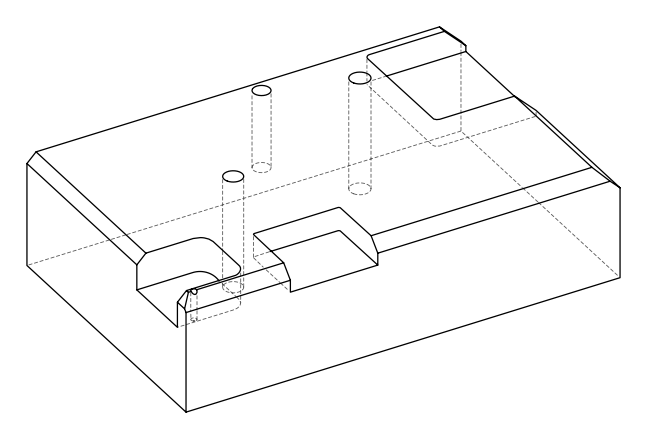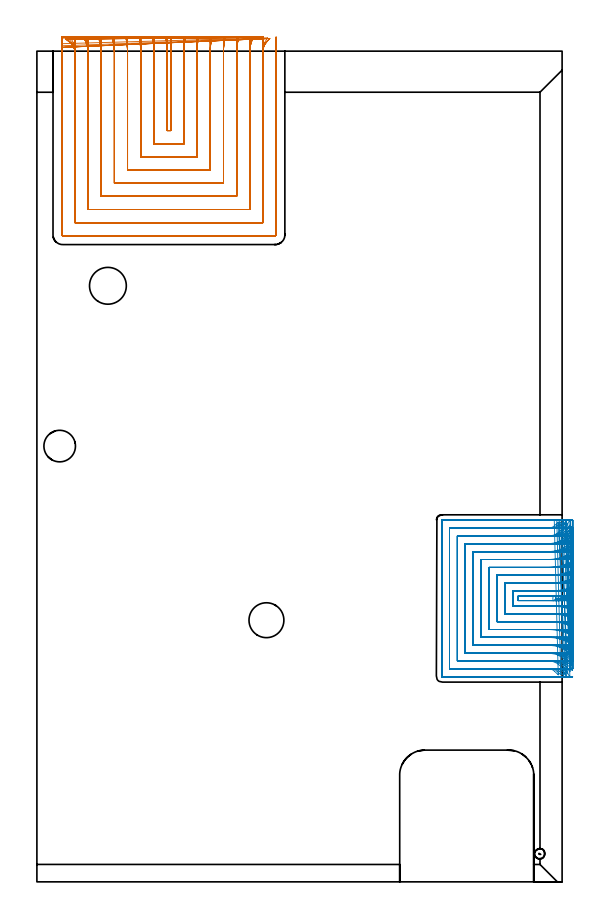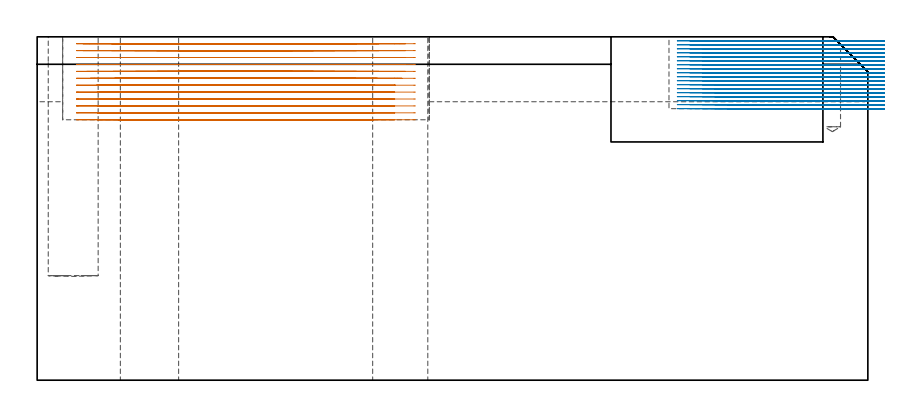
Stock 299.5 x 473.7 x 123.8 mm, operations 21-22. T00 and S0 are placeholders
(PLAN: 22 operations, 14 tool changes, 213.5 min)
(1 INDEXABLE_INSERT_DRILL_BLIND_HOLE_FROM_SOLID | STEP1POCKET | NXT0302_007 | 0.36 min | 21885 mm3)
(2 SPOT_DRILL | STEP1HOLE | NXT0321_9005460120000 | 0.05 min | 181 mm3)
(3 SPOT_DRILL_1 | STEP1HOLE_1 | NXT0321_9005460120000 | 0.05 min | 182 mm3)
(4 SPOT_DRILL_2 | STEP1POCKET_1 | NXT0321_9005460120000 | 0.03 min | 1 mm3)
(5 DRILL_BLIND_HOLE_INTO_CENTER | STEP1HOLE | NXT0301_023 | 0.04 min | 99 mm3)
(6 GUN_DRILL_THROUGH_HOLE | STEP1HOLE | UGT0307_001 | 0.55 min | 2261 mm3)
(7 SPADE_DRILL_TO_ENLARGE_THROUGH_HOLE | STEP1HOLE | UGT0306_003 | 0.52 min | 12588 mm3)
(8 DRILL_TO_ENLARGE_THROUGH_HOLE | STEP1HOLE | UGT0301_265 | 0.53 min | 23302 mm3)
(9 DRILL_BLIND_HOLE_INTO_CENTER_1 | STEP1HOLE_1 | NXT0301_023 | 0.04 min | 99 mm3)
(10 GUN_DRILL_THROUGH_HOLE_1 | STEP1HOLE_1 | UGT0307_001 | 0.56 min | 2240 mm3)
(11 SPADE_DRILL_TO_ENLARGE_THROUGH_HOLE_1 | STEP1HOLE_1 | UGT0306_003 | 0.52 min | 12613 mm3)
(12 DRILL_TO_ENLARGE_THROUGH_HOLE_1 | STEP1HOLE_1 | UGT0301_051 | 0.54 min | 27678 mm3)
(13 DRILL_BLIND_HOLE_INTO_CENTER_2 | STEP1POCKET_1 | UGT0301_182 | 0.15 min | 889 mm3)
(14 AREA_MILL | FG_CHAMFER_SURFACE | UGT0205_001 | 0.97 min | 4757 mm3)
(15 AREA_MILL_1 | FG_CHAMFER_SURFACE_1 | UGT0205_001 | 6.83 min | 10426 mm3)
(16 AREA_MILL_2 | FG_CHAMFER_SURFACE_2 | UGT0205_001 | 4.6 min | 9565 mm3)
(17 AREA_MILL_3 | FG_CHAMFER_SURFACE_3 | UGT0205_001 | 11.4 min | 45514 mm3)
(18 AREA_MILL_4 | FG_CHAMFER_SURFACE_4 | UGT0205_001 | 10.13 min | 20003 mm3)
(19 AREA_MILL_5 | FG_CHAMFER_SURFACE_5 | UGT0205_001 | 0.49 min | 630 mm3)
(20 MILL_SLOT | SLOT_PARTIAL_RECTANGULAR | UGT0201_094 | Follow Part, ap 5, ae 75% | 9.19 min | 213599 mm3)
(21 MILL_SLOT_1 | SLOT_PARTIAL_RECTANGULAR_1 | NXT0201_013 | Follow Part, ap 2.5, ae 75% | 73.67 min | 431126 mm3)
(22 MILL_SLOT_2 | SLOT_PARTIAL_RECTANGULAR_2 | NXT0201_008 | Follow Part, ap 1.5, ae 75% | 92.26 min | 175958 mm3)
(TOOL NXT0302_007 | Index. Insert Drill 18mm [880-D1800L25-05] | D18 PA176 FL90 Z2)
(TOOL NXT0321_9005460120000 | NC Spot Drill, 142deg, 12mm, Carbide, Uncoated | D12 PA142 FL30 Z2)
(TOOL NXT0301_023 | Carbide Drill 5.2mm [860.1-0520-016A1-MM 2214] | D5.2 PA140 FL28 Z2)
(TOOL UGT0307_001 | Gun Drill 5 mm | D5 PA130 FL24 Z1)
(TOOL UGT0306_003 | Spade Drill 12.5mm | D12.5 PA132 FL10 Z2)
(TOOL UGT0301_265 | Twist Drill 19.9 mm | D19.9 PA118 FL140 Z2)
(TOOL UGT0301_051 | Twist Drill 21 mm | D21 PA118 FL145 Z2)
(TOOL UGT0301_182 | Twist Drill 5.9 mm | D5.9 PA118 FL55 Z2)
(TOOL UGT0205_001 | Chamfer Mill 20 x 3 x 45 deg. | D20 FL50 Z2)
(TOOL UGT0201_094 | End mill 20 mm | D20 FL38 Z4)
(TOOL NXT0201_013 | ENDMILL 10mm | D10 FL30 Z4)
(TOOL NXT0201_008 | ENDMILL 6mm [2P460-0600-NA 1630] | D6 FL26 Z6)
(OP 21 MILL_SLOT_1)
G17 G21 G94 G90
T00 M6
G54
G17 G0 G90 X73.618 Y481.686 S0 M3
G43 Z133.803 H0
Z121.311
G94 G1 X73.912 Y478.7 F250.
G2 X74.2 Y472.826 R60. F500.
G1 Y428.4
X76.4
Y473.726
G2 X76.606 Y478.7 R60.
G1 X76.855 Y481.69 F250.
X66.035 Y481.681
X66.37 Y478.7
G2 X66.7 Y472.826 R52.5 F500.
G1 Y420.9
X83.9
Y473.726
G2 X84.136 Y478.7 R52.5
G1 X84.42 Y481.686 F250.
X58.423 Y481.674
X58.815 Y478.7
G2 X59.2 Y472.826 R45. F500.
G1 Y413.4
X91.4
Y473.726
G2 X91.676 Y478.7 R45.
G1 X92.007 Y481.682 F250.
X50.767 Y481.663
X51.237 Y478.7
G2 X51.7 Y472.826 R37.5 F500.
G1 Y405.9
X98.9
Y473.726
G2 X99.231 Y478.7 R37.5
G1 X99.629 Y481.673 F250.
X43.032 Y481.642
X43.619 Y478.7
G2 X44.2 Y472.826 R30. F500.
G1 Y398.4
X106.4
Y473.726
G2 X106.815 Y478.7 R30.
G1 X107.313 Y481.658 F250.
X35.137 Y481.596
X35.92 Y478.7
G2 X36.7 Y472.826 R22.5 F500.
G1 Y390.9
X113.9
Y473.726
G2 X114.457 Y478.7 R22.5
G1 X115.12 Y481.626 F250.
X26.827 Y481.46
X28.002 Y478.7
G2 X29.2 Y472.826 R15. F500.
G1 Y383.4
X121.4
Y473.726
G2 X122.249 Y478.7 R15.
G1 X123.243 Y481.53 F250.
X16.531 Y480.56
X18.877 Y478.69
G2 X21.7 Y472.826 R7.5 F500.
G1 Y375.9
X128.9
Y473.726
G2 X130.786 Y478.7 R7.5
G1 X132.776 Y480.945 F250.
X14.2 Y475.826 F500.
Y472.826 F250.
Y368.9 F500.
G3 X14.7 Y368.4 R0.5
G1 X135.9
G3 X136.4 Y368.9 R0.5
G1 Y473.726
Y476.726 F250.
G0 Z133.803
X73.618 Y481.686
Z118.819
G1 X73.912 Y478.7
G2 X74.2 Y472.824 R60. F500.
G1 Y428.4
X76.4
Y473.726
G2 X76.607 Y478.7 R60.
G1 X76.855 Y481.69 F250.
X66.034 Y481.681
X66.37 Y478.7
G2 X66.7 Y472.824 R52.5 F500.
G1 Y420.9
X83.9
Y473.726
G2 X84.136 Y478.7 R52.5
G1 X84.42 Y481.686 F250.
X58.423 Y481.674
X58.815 Y478.7
G2 X59.2 Y472.824 R45. F500.
G1 Y413.4
X91.4
Y473.726
G2 X91.676 Y478.7 R45.
G1 X92.007 Y481.682 F250.
X50.767 Y481.663
X51.237 Y478.7
G2 X51.7 Y472.824 R37.5 F500.
G1 Y405.9
X98.9
Y473.726
G2 X99.231 Y478.7 R37.5
G1 X99.629 Y481.673 F250.
X43.031 Y481.642
X43.619 Y478.7
G2 X44.2 Y472.824 R30. F500.
G1 Y398.4
X106.4
Y473.726
G2 X106.815 Y478.7 R30.
G1 X107.313 Y481.658 F250.
X35.136 Y481.596
X35.919 Y478.7
G2 X36.7 Y472.824 R22.5 F500.
G1 Y390.9
X113.9
Y473.726
G2 X114.457 Y478.7 R22.5
G1 X115.12 Y481.626 F250.
X26.826 Y481.46
X28.001 Y478.7
G2 X29.2 Y472.824 R15. F500.
G1 Y383.4
X121.4
Y473.726
G2 X122.249 Y478.7 R15.
G1 X123.243 Y481.53 F250.
X16.528 Y480.559
X18.874 Y478.689
G2 X21.7 Y472.824 R7.5 F500.
G1 Y375.9
X128.9
Y473.726
G2 X130.786 Y478.7 R7.5
G1 X132.776 Y480.945 F250.
X14.2 Y475.824 F500.
Y472.824 F250.
Y368.9 F500.
G3 X14.7 Y368.4 R0.5
G1 X135.9
G3 X136.4 Y368.9 R0.5
G1 Y473.726
Y476.726 F250.
G0 Z133.803
X73.614 Y481.685
Z116.327
G1 X73.909 Y478.7
G2 X74.2 Y472.798 R60. F500.
G1 Y428.4
X76.4
Y473.726
G2 X76.607 Y478.7 R60.
G1 X76.855 Y481.69 F250.
X66.03 Y481.681
X66.367 Y478.7
G2 X66.7 Y472.798 R52.5 F500.
G1 Y420.9
X83.9
Y473.726
G2 X84.136 Y478.7 R52.5
G1 X84.42 Y481.686 F250.
X58.418 Y481.674
X58.811 Y478.7
G2 X59.2 Y472.798 R45. F500.
G1 Y413.4
X91.4
Y473.726
G2 X91.676 Y478.7 R45.
G1 X92.007 Y481.682 F250.
X50.761 Y481.663
X51.233 Y478.7
G2 X51.7 Y472.798 R37.5 F500.
G1 Y405.9
X98.9
Y473.726
G2 X99.231 Y478.7 R37.5
G1 X99.629 Y481.673 F250.
X43.024 Y481.641
X43.614 Y478.7
G2 X44.2 Y472.798 R30. F500.
G1 Y398.4
X106.4
Y473.726
G2 X106.815 Y478.7 R30.
G1 X107.313 Y481.658 F250.
X35.125 Y481.595
X35.912 Y478.7
G2 X36.7 Y472.798 R22.5 F500.
G1 Y390.9
X113.9
Y473.726
G2 X114.457 Y478.7 R22.5
G1 X115.12 Y481.626 F250.
X26.81 Y481.458
X27.99 Y478.7
G2 X29.2 Y472.798 R15. F500.
G1 Y383.4
X121.4
Y473.726
G2 X122.249 Y478.7 R15.
G1 X123.243 Y481.53 F250.
X16.489 Y480.545
X18.844 Y478.687
G2 X21.7 Y472.798 R7.5 F500.
G1 Y375.9
X128.9
Y473.726
G2 X130.786 Y478.7 R7.5
G1 X132.776 Y480.945 F250.
X14.2 Y475.798 F500.
Y472.798 F250.
Y368.9 F500.
G3 X14.7 Y368.4 R0.5
G1 X135.9
G3 X136.4 Y368.9 R0.5
G1 Y473.726
Y476.726 F250.
G0 Z133.803
X73.63 Y481.686
Z113.835
G1 X73.92 Y478.7
G2 X74.2 Y472.906 R60. F500.
G1 Y428.4
X76.4
Y473.726
G2 X76.606 Y478.7 R60.
G1 X76.855 Y481.69 F250.
X66.048 Y481.682
X66.379 Y478.7
G2 X66.7 Y472.906 R52.5 F500.
G1 Y420.9
X83.9
Y473.726
G2 X84.136 Y478.7 R52.5
G1 X84.42 Y481.686 F250.
X58.439 Y481.675
X58.825 Y478.7
G2 X59.2 Y472.906 R45. F500.
G1 Y413.4
X91.4
Y473.726
G2 X91.676 Y478.7 R45.
G1 X92.007 Y481.682 F250.
X50.786 Y481.664
X51.25 Y478.7
G2 X51.7 Y472.906 R37.5 F500.
G1 Y405.9
X98.9
Y473.726
G2 X99.231 Y478.7 R37.5
G1 X99.629 Y481.673 F250.
X43.056 Y481.644
X43.635 Y478.7
G2 X44.2 Y472.906 R30. F500.
G1 Y398.4
X106.4
Y473.726
G2 X106.815 Y478.7 R30.
G1 X107.313 Y481.658 F250.
X35.169 Y481.599
X35.941 Y478.7
G2 X36.7 Y472.906 R22.5 F500.
G1 Y390.9
X113.9
Y473.726
G2 X114.457 Y478.7 R22.5
G1 X115.12 Y481.626 F250.
X26.877 Y481.467
X28.036 Y478.7
G2 X29.2 Y472.906 R15. F500.
G1 Y383.4
X121.4
Y473.726
G2 X122.249 Y478.7 R15.
G1 X123.243 Y481.53 F250.
X16.654 Y480.602
X18.969 Y478.695
G2 X21.7 Y472.906 R7.5 F500.
G1 Y375.9
X128.9
Y473.726
G2 X130.786 Y478.7 R7.5
G1 X132.776 Y480.945 F250.
X14.2 Y475.906 F500.
Y472.906 F250.
Y368.9 F500.
G3 X14.7 Y368.4 R0.5
G1 X135.9
G3 X136.4 Y368.9 R0.5
G1 Y473.726
Y476.726 F250.
G0 Z133.803
X73.75 Y481.69
Z111.343
G1 X73.997 Y478.7
G2 X74.2 Y473.763 R60. F500.
G1 Y428.4
X76.4
Y473.764
G2 X76.603 Y478.7 R60.
G1 X76.85 Y481.69 F250.
X66.185 Y481.687
X66.467 Y478.7
G2 X66.7 Y473.763 R52.5 F500.
G1 Y420.9
X83.9
Y473.764
G2 X84.133 Y478.7 R52.5
G1 X84.415 Y481.687 F250.
X58.599 Y481.682
X58.928 Y478.7
G2 X59.2 Y473.763 R45. F500.
G1 Y413.4
X91.4
Y473.764
G2 X91.672 Y478.7 R45.
G1 X92.001 Y481.682 F250.
X50.979 Y481.674
X51.374 Y478.7
G2 X51.7 Y473.763 R37.5 F500.
G1 Y405.9
X98.9
Y473.764
G2 X99.226 Y478.7 R37.5
G1 X99.621 Y481.674 F250.
X43.297 Y481.659
X43.791 Y478.7
G2 X44.2 Y473.763 R30. F500.
G1 Y398.4
X106.4
Y473.764
G2 X106.809 Y478.7 R30.
G1 X107.302 Y481.659 F250.
X35.493 Y481.627
X36.152 Y478.7
G2 X36.7 Y473.763 R22.5 F500.
G1 Y390.9
X113.9
Y473.764
G2 X114.448 Y478.7 R22.5
G1 X115.106 Y481.627 F250.
X27.377 Y481.533
X28.364 Y478.7
G2 X29.2 Y473.763 R15. F500.
G1 Y383.4
X121.4
Y473.764
G2 X122.235 Y478.7 R15.
G1 X123.223 Y481.533 F250.
X17.871 Y480.958
X19.846 Y478.7
G2 X21.7 Y473.763 R7.5 F500.
G1 Y375.9
X128.9
Y473.764
G2 X130.753 Y478.7 R7.5
G1 X132.728 Y480.959 F250.
X14.2 Y476.763 F500.
Y473.763 F250.
Y368.9 F500.
G3 X14.7 Y368.4 R0.5
G1 X135.9
G3 X136.4 Y368.9 R0.5
G1 Y473.764
Y476.764 F250.
G0 Z133.803
X73.895 Y481.694
Z108.851
G1 X74.083 Y478.7
G2 X74.2 Y474.949 R60. F500.
G1 Y428.4
X76.4
Y474.87
G2 X76.522 Y478.7 R60.
G1 X76.714 Y481.694 F250.
X66.351 Y481.692
X66.566 Y478.7
G2 X66.7 Y474.949 R52.5 F500.
G1 Y420.9
X83.9
Y474.87
G2 X84.04 Y478.7 R52.5
G1 X84.259 Y481.692 F250.
X58.793 Y481.69
X59.043 Y478.7
G2 X59.2 Y474.949 R45. F500.
G1 Y413.4
X91.4
Y474.87
G2 X91.563 Y478.7 R45.
G1 X91.819 Y481.689 F250.
X51.212 Y481.685
X51.512 Y478.7
G2 X51.7 Y474.949 R37.5 F500.
G1 Y405.9
X98.9
Y474.87
G2 X99.096 Y478.7 R37.5
G1 X99.403 Y481.684 F250.
X43.589 Y481.676
X43.965 Y478.7
G2 X44.2 Y474.949 R30. F500.
G1 Y398.4
X106.4
Y474.87
G2 X106.646 Y478.7 R30.
G1 X107.029 Y481.675 F250.
X35.885 Y481.658
X36.385 Y478.7
G2 X36.7 Y474.949 R22.5 F500.
G1 Y390.9
X113.9
Y474.87
G2 X114.228 Y478.7 R22.5
G1 X114.739 Y481.656 F250.
X27.973 Y481.605
X28.723 Y478.7
G2 X29.2 Y474.949 R15. F500.
G1 Y383.4
X121.4
Y474.87
G2 X121.897 Y478.7 R15.
G1 X122.663 Y481.601 F250.
X19.194 Y481.298
X20.695 Y478.7
G2 X21.7 Y474.949 R7.5 F500.
G1 Y375.9
X128.9
Y474.87
G2 X129.952 Y478.7 R7.5
G1 X131.484 Y481.279 F250.
X14.2 Y477.949 F500.
Y474.949 F250.
Y368.9 F500.
G3 X14.7 Y368.4 R0.5
G1 X135.9
G3 X136.4 Y368.9 R0.5
G1 Y474.87
Y477.87 F250.
G0 Z133.803
X74.168 Y481.7
Z106.36
G1 X74.197 Y478.7
G2 X74.2 Y478.121 R60. F500.
G1 Y428.4
X76.4
Y478.118
G2 X76.403 Y478.7 R60.
G1 X76.432 Y481.7 F250.
X66.664
X66.697 Y478.7
G2 X66.7 Y478.121 R52.5 F500.
G1 Y420.9
X83.9
Y478.118
G2 X83.903 Y478.7 R52.5
G1 X83.936 Y481.7 F250.
X59.158
X59.196 Y478.7
G2 X59.2 Y478.121 R45. F500.
G1 Y413.4
X91.4
Y478.118
G2 X91.404 Y478.7 R45.
G1 X91.443 Y481.7 F250.
X51.649
X51.696 Y478.7
G2 X51.7 Y478.121 R37.5 F500.
G1 Y405.9
X98.9
Y478.118
G2 X98.905 Y478.7 R37.5
G1 X98.951 Y481.7 F250.
X44.136 Y481.699
X44.194 Y478.7
G2 X44.2 Y478.121 R30. F500.
G1 Y398.4
X106.4
Y478.118
G2 X106.406 Y478.7 R30.
G1 X106.464 Y481.699 F250.
X36.615
X36.693 Y478.7
G2 X36.7 Y478.121 R22.5 F500.
G1 Y390.9
X113.9
Y478.118
G2 X113.908 Y478.7 R22.5
G1 X113.985 Y481.699 F250.
X29.073 Y481.698
X29.189 Y478.7
G2 X29.2 Y478.121 R15. F500.
G1 Y383.4
X121.4
Y478.118
G2 X121.411 Y478.7 R15.
G1 X121.528 Y481.698 F250.
X21.446 Y481.691
X21.678 Y478.7
G2 X21.7 Y478.121 R7.5 F500.
G1 Y375.9
X128.9
Y478.118
G2 X128.923 Y478.7 R7.5
G1 X129.155 Y481.691 F250.
X14.2 Y481.121
Y478.121
Y368.9 F500.
G3 X14.7 Y368.4 R0.5
G1 X135.9
G3 X136.4 Y368.9 R0.5
G1 Y478.118
Y481.118 F250.
G0 X74.2 Y481.7 Z103.868
G1 Y478.7
Y428.4 F500.
X76.4
Y478.7
Y481.7 F250.
X66.7
Y478.7
Y420.9 F500.
X83.9
Y478.7
Y481.7 F250.
X59.2
Y478.7
Y413.4 F500.
X91.4
Y478.7
Y481.7 F250.
X51.7
Y478.7
Y405.9 F500.
X98.9
Y478.7
Y481.7 F250.
X44.2
Y478.7
Y398.4 F500.
X106.4
Y478.7
Y481.7 F250.
X36.7
Y478.7
Y390.9 F500.
X113.9
Y478.7
Y481.7 F250.
X29.2
Y478.7
Y383.4 F500.
X121.4
Y478.7
Y481.7 F250.
X21.7
Y478.7
Y375.9 F500.
X128.9
Y478.7
Y481.7 F250.
X14.2
Y478.7
Y368.9 F500.
G3 X14.7 Y368.4 R0.5
G1 X135.9
G3 X136.4 Y368.9 R0.5
G1 Y478.7
Y481.7 F250.
G0 X74.2 Z101.376
G1 Y478.7
Y428.4 F500.
X76.4
Y478.7
Y481.7 F250.
X66.7
Y478.7
Y420.9 F500.
X83.9
Y478.7
Y481.7 F250.
X59.2
Y478.7
Y413.4 F500.
X91.4
Y478.7
Y481.7 F250.
X51.7
Y478.7
Y405.9 F500.
X98.9
Y478.7
Y481.7 F250.
X44.2
Y478.7
Y398.4 F500.
X106.4
Y478.7
Y481.7 F250.
X36.7
Y478.7
Y390.9 F500.
X113.9
Y478.7
Y481.7 F250.
X29.2
Y478.7
Y383.4 F500.
X121.4
Y478.7
Y481.7 F250.
X21.7
Y478.7
Y375.9 F500.
X128.9
Y478.7
Y481.7 F250.
X14.2
Y478.7
Y368.9 F500.
G3 X14.7 Y368.4 R0.5
G1 X135.9
G3 X136.4 Y368.9 R0.5
G1 Y478.7
Y481.7 F250.
G0 X74.2 Z98.884
G1 Y478.7
Y428.4 F500.
X76.4
Y478.7
Y481.7 F250.
X66.7
Y478.7
Y420.9 F500.
X83.9
Y478.7
Y481.7 F250.
X59.2
Y478.7
Y413.4 F500.
X91.4
Y478.7
Y481.7 F250.
X51.7
Y478.7
Y405.9 F500.
X98.9
Y478.7
Y481.7 F250.
X44.2
Y478.7
Y398.4 F500.
X106.4
Y478.7
Y481.7 F250.
X36.7
Y478.7
Y390.9 F500.
X113.9
Y478.7
Y481.7 F250.
X29.2
Y478.7
Y383.4 F500.
X121.4
Y478.7
Y481.7 F250.
X21.7
Y478.7
Y375.9 F500.
X128.9
Y478.7
Y481.7 F250.
X14.2
Y478.7
Y368.9 F500.
G3 X14.7 Y368.4 R0.5
G1 X135.9
G3 X136.4 Y368.9 R0.5
G1 Y478.7
Y481.7 F250.
G0 X74.2 Z96.392
G1 Y478.7
Y428.4 F500.
X76.4
Y478.7
Y481.7 F250.
X66.7
Y478.7
Y420.9 F500.
X83.9
Y478.7
Y481.7 F250.
X59.2
Y478.7
Y413.4 F500.
X91.4
Y478.7
Y481.7 F250.
X51.7
Y478.7
Y405.9 F500.
X98.9
Y478.7
Y481.7 F250.
X44.2
Y478.7
Y398.4 F500.
X106.4
Y478.7
Y481.7 F250.
X36.7
Y478.7
Y390.9 F500.
X113.9
Y478.7
Y481.7 F250.
X29.2
Y478.7
Y383.4 F500.
X121.4
Y478.7
Y481.7 F250.
X21.7
Y478.7
Y375.9 F500.
X128.9
Y478.7
Y481.7 F250.
X14.2
Y478.7
Y368.9 F500.
G3 X14.7 Y368.4 R0.5
G1 X135.9
G3 X136.4 Y368.9 R0.5
G1 Y478.7
Y481.7 F250.
G0 X74.2 Z93.9
G1 Y478.7
Y428.4 F500.
X76.4
Y478.7
Y481.7 F250.
X66.7
Y478.7
Y420.9 F500.
X83.9
Y478.7
Y481.7 F250.
X59.2
Y478.7
Y413.4 F500.
X91.4
Y478.7
Y481.7 F250.
X51.7
Y478.7
Y405.9 F500.
X98.9
Y478.7
Y481.7 F250.
X44.2
Y478.7
Y398.4 F500.
X106.4
Y478.7
Y481.7 F250.
X36.7
Y478.7
Y390.9 F500.
X113.9
Y478.7
Y481.7 F250.
X29.2
Y478.7
Y383.4 F500.
X121.4
Y478.7
Y481.7 F250.
X21.7
Y478.7
Y375.9 F500.
X128.9
Y478.7
Y481.7 F250.
X14.2
Y478.7
Y368.9 F500.
G3 X14.7 Y368.4 R0.5
G1 X135.9
G3 X136.4 Y368.9 R0.5
G1 Y478.7
Y481.7 F250.
G0 Z133.803
M5
M2
(OP 22 MILL_SLOT_2)
G17 G21 G94 G90
T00 M6
G54
G17 G0 G90 X305.418 Y163.235 S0 M3
G43 Z133.803 H1
Z122.364
G94 G1 X302.5 Y162.537 F250.
G2 X297.205 Y161.599 R45. F500.
G1 X294.487 Y160.33
G3 X292.013 Y160.4 R43.5
G1 X274.3
Y162.8
X292.023
G3 X294.488 Y162.87 R43.5
X294.487 Y160.33 R3.
G1 X297.205 Y161.599
G2 X302.5 Y160.661 R45.
G1 X305.417 Y159.962 F250.
X305.398 Y167.955
X302.5 Y167.179
G2 X292.023 Y165.8 R40.5 F500.
G1 X271.3
Y157.4
X292.013
G2 X302.5 Y156.019 R40.5
G1 X305.398 Y155.242 F250.
X305.37 Y172.731
X302.5 Y171.858
G2 X292.023 Y170.3 R36. F500.
G1 X266.8
Y152.9
X292.013
G2 X302.5 Y151.339 R36.
G1 X305.37 Y150.465 F250.
X305.329 Y177.591
X302.5 Y176.593
G2 X292.023 Y174.8 R31.5 F500.
G1 X262.3
Y148.4
X292.013
G2 X302.5 Y146.603 R31.5
G1 X305.329 Y145.604 F250.
X305.265 Y182.58
X302.5 Y181.416
G2 X292.023 Y179.3 R27. F500.
G1 X257.8
Y143.9
X292.013
G2 X302.5 Y141.78 R27.
G1 X305.264 Y140.615 F250.
X305.155 Y187.785
X302.5 Y186.388
G2 X292.023 Y183.8 R22.5 F500.
G1 X253.3
Y139.4
X292.013
G2 X302.5 Y136.807 R22.5
G1 X305.154 Y135.408 F250.
X304.939 Y193.41
X302.5 Y191.664
G2 X292.023 Y188.3 R18. F500.
G1 X248.8
Y134.9
X292.013
G2 X302.5 Y131.529 R18.
G1 X304.938 Y129.782 F250.
X304.392 Y200.115
X302.5 Y197.787
G2 X292.023 Y192.8 R13.5 F500.
G1 X244.3
Y130.4
X292.013
G2 X302.5 Y125.401 R13.5
G1 X304.389 Y123.071 F250.
X301.41 Y204.926 F500.
X300.059 Y202.248 F250.
G2 X292.023 Y197.3 R9. F500.
G1 X239.8
Y125.9
X292.013
G2 X300.05 Y120.951 R9.
G1 X301.4 Y118.272 F250.
X297.31 Y205.163 F500.
X295.158 Y203.072 F250.
G2 X292.023 Y201.8 R4.5 F500.
G1 X235.3
Y121.4
X292.013
G2 X295.15 Y120.126 R4.5
G1 X297.301 Y118.034 F250.
X295.023 Y206.3 F500.
X292.023 F250.
X231. F500.
G3 X230.8 Y206.1 R0.2
G1 Y117.1
G3 X231. Y116.9 R0.2
G1 X292.013
X295.013 F250.
G0 Z133.803
X305.439 Y162.819
Z120.925
G1 X302.5 Y162.217
G2 X298.645 Y161.599 R45. F500.
G1 X295.927 Y160.33
G3 X293.452 Y160.4 R43.5
G1 X274.3
Y162.8
X293.462
G3 X295.927 Y162.87 R43.5
X295.927 Y160.33 R3.
G1 X298.645 Y161.599
G2 X302.5 Y160.981 R45.
G1 X305.439 Y160.378 F250.
X305.424 Y167.491
X302.5 Y166.821
G2 X293.462 Y165.8 R40.5 F500.
G1 X271.3
Y157.4
X293.452
G2 X302.5 Y156.376 R40.5
G1 X305.424 Y155.706 F250.
X305.404 Y172.206
X302.5 Y171.453
G2 X293.462 Y170.3 R36. F500.
G1 X266.8
Y152.9
X293.452
G2 X302.5 Y151.744 R36.
G1 X305.404 Y150.991 F250.
X305.374 Y176.985
X302.5 Y176.124
G2 X293.462 Y174.8 R31.5 F500.
G1 X262.3
Y148.4
X293.452
G2 X302.5 Y147.073 R31.5
G1 X305.374 Y146.211 F250.
X305.327 Y181.862
X302.5 Y180.858
G2 X293.462 Y179.3 R27. F500.
G1 X257.8
Y143.9
X293.452
G2 X302.5 Y142.339 R27.
G1 X305.327 Y141.334 F250.
X305.247 Y186.9
X302.5 Y185.695
G2 X293.462 Y183.8 R22.5 F500.
G1 X253.3
Y139.4
X293.452
G2 X302.5 Y137.501 R22.5
G1 X305.247 Y136.294 F250.
X305.094 Y192.24
X302.5 Y190.733
G2 X293.462 Y188.3 R18. F500.
G1 X248.8
Y134.9
X293.452
G2 X302.5 Y132.461 R18.
G1 X305.093 Y130.953 F250.
X304.729 Y198.28
X302.5 Y196.272
G2 X293.462 Y192.8 R13.5 F500.
G1 X244.3
Y130.4
X293.452
G2 X302.5 Y126.919 R13.5
G1 X304.727 Y124.909 F250.
X302.745 Y204.341
X301.229 Y201.752
G2 X293.462 Y197.3 R9. F500.
G1 X239.8
Y125.9
X293.452
G2 X301.222 Y121.443 R9.
G1 X302.736 Y118.853 F250.
X298.75 Y205.163 F500.
X296.598 Y203.073 F250.
G2 X293.462 Y201.8 R4.5 F500.
G1 X235.3
Y121.4
X293.452
G2 X296.59 Y120.125 R4.5
G1 X298.741 Y118.033 F250.
X296.462 Y206.3 F500.
X293.462 F250.
X231. F500.
G3 X230.8 Y206.1 R0.2
G1 Y117.1
G3 X231. Y116.9 R0.2
G1 X293.452
X296.452 F250.
G0 Z133.803
X305.457 Y162.446
Z119.486
G1 X302.5 Y161.941
G2 X300.116 Y161.6 R45. F500.
G1 X297.399 Y160.33
G3 X294.929 Y160.4 R43.5
G1 X274.3
Y162.8
X294.929
G3 X297.399 Y162.87 R43.5
X297.399 Y160.33 R3.
G1 X300.116 Y161.6
G2 X302.5 Y161.259 R45.
G1 X305.457 Y160.754 F250.
X305.447 Y167.075
X302.5 Y166.514
G2 X294.929 Y165.8 R40.5 F500.
G1 X271.3
Y157.4
X294.929
G2 X302.5 Y156.686 R40.5
G1 X305.447 Y156.125 F250.
X305.433 Y171.736
X302.5 Y171.105
G2 X294.929 Y170.3 R36. F500.
G1 X266.8
Y152.9
X294.929
G2 X302.5 Y152.095 R36.
G1 X305.433 Y151.464 F250.
X305.412 Y176.444
X302.5 Y175.723
G2 X294.929 Y174.8 R31.5 F500.
G1 X262.3
Y148.4
X294.929
G2 X302.5 Y147.477 R31.5
G1 X305.412 Y146.756 F250.
X305.38 Y181.224
X302.5 Y180.383
G2 X294.929 Y179.3 R27. F500.
G1 X257.8
Y143.9
X294.929
G2 X302.5 Y142.817 R27.
G1 X305.38 Y141.976 F250.
X305.325 Y186.122
X302.5 Y185.112
G2 X294.929 Y183.8 R22.5 F500.
G1 X253.3
Y139.4
X294.929
G2 X302.5 Y138.088 R22.5
G1 X305.325 Y137.078 F250.
X305.222 Y191.232
X302.5 Y189.97
G2 X294.929 Y188.3 R18. F500.
G1 X248.8
Y134.9
X294.929
G2 X302.5 Y133.23 R18.
G1 X305.222 Y131.968 F250.
X304.984 Y196.805
X302.5 Y195.123
G2 X294.929 Y192.8 R13.5 F500.
G1 X244.3
Y130.4
X294.929
G2 X302.5 Y128.077 R13.5
G1 X304.984 Y126.395 F250.
X303.954 Y203.378
X302.175 Y200.962
G2 X294.929 Y197.3 R9. F500.
G1 X239.8
Y125.9
X294.929
G2 X302.176 Y122.236 R9.
G1 X303.955 Y119.821 F250.
X300.261 Y205.397 F500.
X298.204 Y203.214 F250.
G2 X294.929 Y201.8 R4.5 F500.
G1 X235.3
Y121.4
X294.929
G2 X298.194 Y119.996 R4.5
G1 X300.259 Y117.819 F250.
X297.929 Y206.3 F500.
X294.929 F250.
X231. F500.
G3 X230.8 Y206.1 R0.2
G1 Y117.1
G3 X231. Y116.9 R0.2
G1 X294.929
X297.929 F250.
G0 Z133.803
X305.474 Y162.085
Z118.047
G1 X302.5 Y161.691
G2 X301.773 Y161.6 R45. F500.
G1 X299.055 Y160.33
G3 X296.587 Y160.4 R43.5
G1 X274.3
Y162.8
X296.584
G3 X299.055 Y162.87 R43.5
X299.055 Y160.33 R3.
G1 X301.773 Y161.6
G2 X302.5 Y161.51 R45.
G1 X305.474 Y161.116 F250.
X305.468 Y166.673
X302.5 Y166.234
G2 X296.584 Y165.8 R40.5 F500.
G1 X271.3
Y157.4
X296.587
G2 X302.5 Y156.966 R40.5
G1 X305.468 Y156.528 F250.
X305.459 Y171.283
X302.5 Y170.789
G2 X296.584 Y170.3 R36. F500.
G1 X266.8
Y152.9
X296.587
G2 X302.5 Y152.411 R36.
G1 X305.459 Y151.918 F250.
X305.447 Y175.924
X302.5 Y175.361
G2 X296.584 Y174.8 R31.5 F500.
G1 X262.3
Y148.4
X296.587
G2 X302.5 Y147.84 R31.5
G1 X305.447 Y147.277 F250.
X305.427 Y180.614
X302.5 Y179.956
G2 X296.584 Y179.3 R27. F500.
G1 X257.8
Y143.9
X296.587
G2 X302.5 Y143.245 R27.
G1 X305.427 Y142.588 F250.
X305.394 Y185.381
X302.5 Y184.592
G2 X296.584 Y183.8 R22.5 F500.
G1 X253.3
Y139.4
X296.587
G2 X302.5 Y138.609 R22.5
G1 X305.395 Y137.821 F250.
X305.333 Y190.286
X302.5 Y189.3
G2 X296.584 Y188.3 R18. F500.
G1 X248.8
Y134.9
X296.587
G2 X302.5 Y133.901 R18.
G1 X305.333 Y132.916 F250.
X305.197 Y195.48
X302.5 Y194.165
G2 X296.584 Y192.8 R13.5 F500.
G1 X244.3
Y130.4
X296.587
G2 X302.5 Y129.036 R13.5
G1 X305.197 Y127.722 F250.
X304.761 Y201.49
X302.5 Y199.518
G2 X296.584 Y197.3 R9. F500.
G1 X239.8
Y125.9
X296.587
G2 X302.5 Y123.685 R9.
G1 X304.762 Y121.714 F250.
X301.989 Y206.467 F500.
X300.403 Y203.92 F250.
G2 X296.584 Y201.8 R4.5 F500.
G1 X235.3
Y121.4
X296.587
G2 X300.419 Y119.259 R4.5
G1 X301.992 Y116.704 F250.
X299.584 Y206.3 F500.
X296.584 F250.
X231. F500.
G3 X230.8 Y206.1 R0.2
G1 Y117.1
G3 X231. Y116.9 R0.2
G1 X296.587
X299.587 F250.
G0 Z133.803
X305.485 Y166.291
Z116.608
G1 X302.5 Y165.996
G2 X300.817 Y165.865 R40.5 F500.
G1 X300.987 Y162.87
G3 X300.987 Y160.33 R3.
X298.518 Y160.4 R43.5
G1 X274.3
Y162.8
X298.518
G3 X300.987 Y162.87 R43.5
G1 X300.817 Y165.865
G2 X298.518 Y165.8 R40.5
G1 X271.3
Y157.4
X298.518
G2 X302.5 Y157.204 R40.5
G1 X305.485 Y156.909 F250.
X305.482 Y170.853
X302.5 Y170.521
G2 X298.518 Y170.3 R36. F500.
G1 X266.8
Y152.9
X298.518
G2 X302.5 Y152.679 R36.
G1 X305.482 Y152.347 F250.
X305.476 Y175.432
X302.5 Y175.053
G2 X298.518 Y174.8 R31.5 F500.
G1 X262.3
Y148.4
X298.518
G2 X302.5 Y148.147 R31.5
G1 X305.476 Y147.768 F250.
X305.467 Y180.038
X302.5 Y179.595
G2 X298.518 Y179.3 R27. F500.
G1 X257.8
Y143.9
X298.518
G2 X302.5 Y143.605 R27.
G1 X305.467 Y143.162 F250.
X305.453 Y184.686
X302.5 Y184.155
G2 X298.518 Y183.8 R22.5 F500.
G1 X253.3
Y139.4
X298.518
G2 X302.5 Y139.045 R22.5
G1 X305.453 Y138.514 F250.
X305.426 Y189.41
X302.5 Y188.746
G2 X298.518 Y188.3 R18. F500.
G1 X248.8
Y134.9
X298.518
G2 X302.5 Y134.454 R18.
G1 X305.426 Y133.79 F250.
X305.367 Y194.286
X302.5 Y193.401
G2 X298.518 Y192.8 R13.5 F500.
G1 X244.3
Y130.4
X298.518
G2 X302.5 Y129.799 R13.5
G1 X305.367 Y128.914 F250.
X305.19 Y199.556
X302.5 Y198.229
G2 X298.518 Y197.3 R9. F500.
G1 X239.8
Y125.9
X298.518
G2 X302.5 Y124.971 R9.
G1 X305.19 Y123.644 F250.
X303.926 Y206.238
X302.233 Y203.761
G2 X298.518 Y201.8 R4.5 F500.
G1 X235.3
Y121.4
X298.518
G2 X302.244 Y119.423 R4.5
G1 X303.926 Y116.939 F250.
X301.518 Y206.3 F500.
X298.518 F250.
X231. F500.
G3 X230.8 Y206.1 R0.2
G1 Y117.1
G3 X231. Y116.9 R0.2
G1 X298.518
X301.518 F250.
G0 Z133.803
X305.499 Y160.318
Z115.169
G1 X302.5 Y160.388
G3 X301.484 Y160.4 R43.5 F500.
G1 X274.3
Y162.8
X301.407
G3 X302.5 Y162.814 R43.5
G1 Y165.815
G2 X301.407 Y165.8 R40.5
G1 X271.3
Y157.4
X301.484
G2 X302.5 Y157.387 R40.5
G1 X305.499 Y157.312 F250.
Y170.408
X302.5 Y170.317
G2 X301.407 Y170.3 R36. F500.
G1 X266.8
Y152.9
X301.484
G2 X302.5 Y152.886 R36.
G1 X305.499 Y152.801 F250.
X305.498 Y174.923
X302.5 Y174.819
G2 X301.407 Y174.8 R31.5 F500.
G1 X262.3
Y148.4
X301.484
G2 X302.5 Y148.384 R31.5
G1 X305.498 Y148.287 F250.
Y179.444
X302.5 Y179.322
G2 X301.407 Y179.3 R27. F500.
G1 X257.8
Y143.9
X301.484
G2 X302.5 Y143.881 R27.
G1 X305.498 Y143.768 F250.
X305.496 Y183.972
X302.5 Y183.827
G2 X301.407 Y183.8 R22.5 F500.
G1 X253.3
Y139.4
X301.484
G2 X302.5 Y139.377 R22.5
G1 X305.497 Y139.242 F250.
X305.494 Y188.515
X302.5 Y188.333
G2 X301.407 Y188.3 R18. F500.
G1 X248.8
Y134.9
X301.484
G2 X302.5 Y134.871 R18.
G1 X305.495 Y134.702 F250.
X305.49 Y193.087
X302.5 Y192.844
G2 X301.407 Y192.8 R13.5 F500.
G1 X244.3
Y130.4
X301.484
G2 X302.5 Y130.362 R13.5
G1 X305.491 Y130.136 F250.
X305.478 Y197.731
X302.5 Y197.367
G2 X301.407 Y197.3 R9. F500.
G1 X239.8
Y125.9
X301.484
G2 X302.5 Y125.842 R9.
G1 X305.481 Y125.504 F250.
X305.41 Y202.663
X302.5 Y201.935
G2 X301.407 Y201.8 R4.5 F500.
G1 X235.3
Y121.4
X301.484
G2 X302.5 Y121.284 R4.5
G1 X305.423 Y120.607 F250.
X304.407 Y206.3
X301.407
X231. F500.
G3 X230.8 Y206.1 R0.2
G1 Y117.1
G3 X231. Y116.9 R0.2
G1 X301.484
X304.484 F250.
G0 X305.5 Y160.393 Z113.73
G1 X302.5 Y160.4
X302.397 F500.
X274.3
Y162.8
X302.393
X302.5
Y165.8
X302.393
X271.3
Y157.4
X302.397
X302.5
X305.5 Y157.392 F250.
Y170.309
X302.5 Y170.3
X302.393 F500.
X266.8
Y152.9
X302.397
X302.5
X305.5 Y152.891 F250.
Y174.81
X302.5 Y174.8
X302.393 F500.
X262.3
Y148.4
X302.397
X302.5
X305.5 Y148.39 F250.
Y179.312
X302.5 Y179.3
X302.393 F500.
X257.8
Y143.9
X302.397
X302.5
X305.5 Y143.888 F250.
Y183.815
X302.5 Y183.8
X302.393 F500.
X253.3
Y139.4
X302.397
X302.5
X305.5 Y139.386 F250.
Y188.318
X302.5 Y188.3
X302.393 F500.
X248.8
Y134.9
X302.397
X302.5
X305.5 Y134.883 F250.
Y192.824
X302.5 Y192.8
X302.393 F500.
X244.3
Y130.4
X302.397
X302.5
X305.5 Y130.377 F250.
Y197.336
X302.5 Y197.301
X302.393 Y197.3 F500.
X239.8
Y125.9
X302.397
X302.5 Y125.899
X305.5 Y125.865 F250.
X305.499 Y201.873
X302.5 Y201.801
X302.393 Y201.8 F500.
X235.3
Y121.4
X302.397
X302.5 Y121.399
X305.499 Y121.33 F250.
X305.393 Y206.3
X302.393
X231. F500.
G3 X230.8 Y206.1 R0.2
G1 Y117.1
G3 X231. Y116.9 R0.2
G1 X302.397
X305.397 F250.
G0 X305.5 Y160.4 Z112.291
G1 X302.5
X274.3 F500.
Y162.8
X302.5
Y165.8
X271.3
Y157.4
X302.5
X305.5 F250.
Y170.3
X302.5
X266.8 F500.
Y152.9
X302.5
X305.5 F250.
Y174.8
X302.5
X262.3 F500.
Y148.4
X302.5
X305.5 F250.
Y179.3
X302.5
X257.8 F500.
Y143.9
X302.5
X305.5 F250.
Y183.8
X302.5
X253.3 F500.
Y139.4
X302.5
X305.5 F250.
Y188.3
X302.5
X248.8 F500.
Y134.9
X302.5
X305.5 F250.
Y192.8
X302.5
X244.3 F500.
Y130.4
X302.5
X305.5 F250.
Y197.3
X302.5
X239.8 F500.
Y125.9
X302.5
X305.5 F250.
Y201.8
X302.5
X235.3 F500.
Y121.4
X302.5
X305.5 F250.
Y206.3
X302.5
X231. F500.
G3 X230.8 Y206.1 R0.2
G1 Y117.1
G3 X231. Y116.9 R0.2
G1 X302.5
X305.5 F250.
G0 Y160.4 Z110.851
G1 X302.5
X274.3 F500.
Y162.8
X302.5
Y165.8
X271.3
Y157.4
X302.5
X305.5 F250.
Y170.3
X302.5
X266.8 F500.
Y152.9
X302.5
X305.5 F250.
Y174.8
X302.5
X262.3 F500.
Y148.4
X302.5
X305.5 F250.
Y179.3
X302.5
X257.8 F500.
Y143.9
X302.5
X305.5 F250.
Y183.8
X302.5
X253.3 F500.
Y139.4
X302.5
X305.5 F250.
Y188.3
X302.5
X248.8 F500.
Y134.9
X302.5
X305.5 F250.
Y192.8
X302.5
X244.3 F500.
Y130.4
X302.5
X305.5 F250.
Y197.3
X302.5
X239.8 F500.
Y125.9
X302.5
X305.5 F250.
Y201.8
X302.5
X235.3 F500.
Y121.4
X302.5
X305.5 F250.
Y206.3
X302.5
X231. F500.
G3 X230.8 Y206.1 R0.2
G1 Y117.1
G3 X231. Y116.9 R0.2
G1 X302.5
X305.5 F250.
G0 Y160.4 Z109.412
G1 X302.5
X274.3 F500.
Y162.8
X302.5
Y165.8
X271.3
Y157.4
X302.5
X305.5 F250.
Y170.3
X302.5
X266.8 F500.
Y152.9
X302.5
X305.5 F250.
Y174.8
X302.5
X262.3 F500.
Y148.4
X302.5
X305.5 F250.
Y179.3
X302.5
X257.8 F500.
Y143.9
X302.5
X305.5 F250.
Y183.8
X302.5
X253.3 F500.
Y139.4
X302.5
X305.5 F250.
Y188.3
X302.5
X248.8 F500.
Y134.9
X302.5
X305.5 F250.
Y192.8
X302.5
X244.3 F500.
Y130.4
X302.5
X305.5 F250.
Y197.3
X302.5
X239.8 F500.
Y125.9
X302.5
X305.5 F250.
Y201.8
X302.5
X235.3 F500.
Y121.4
X302.5
X305.5 F250.
Y206.3
X302.5
X231. F500.
G3 X230.8 Y206.1 R0.2
G1 Y117.1
G3 X231. Y116.9 R0.2
G1 X302.5
X305.5 F250.
G0 Y160.4 Z107.973
G1 X302.5
X274.3 F500.
Y162.8
X302.5
Y165.8
X271.3
Y157.4
X302.5
X305.5 F250.
Y170.3
X302.5
X266.8 F500.
Y152.9
X302.5
X305.5 F250.
Y174.8
X302.5
X262.3 F500.
Y148.4
X302.5
X305.5 F250.
Y179.3
X302.5
X257.8 F500.
Y143.9
X302.5
X305.5 F250.
Y183.8
X302.5
X253.3 F500.
Y139.4
X302.5
X305.5 F250.
Y188.3
X302.5
X248.8 F500.
Y134.9
X302.5
X305.5 F250.
Y192.8
X302.5
X244.3 F500.
Y130.4
X302.5
X305.5 F250.
Y197.3
X302.5
X239.8 F500.
Y125.9
X302.5
X305.5 F250.
Y201.8
X302.5
X235.3 F500.
Y121.4
X302.5
X305.5 F250.
Y206.3
X302.5
X231. F500.
G3 X230.8 Y206.1 R0.2
G1 Y117.1
G3 X231. Y116.9 R0.2
G1 X302.5
X305.5 F250.
G0 Y160.4 Z106.534
G1 X302.5
X274.3 F500.
Y162.8
X302.5
Y165.8
X271.3
Y157.4
X302.5
X305.5 F250.
Y170.3
X302.5
X266.8 F500.
Y152.9
X302.5
X305.5 F250.
Y174.8
X302.5
X262.3 F500.
Y148.4
X302.5
X305.5 F250.
Y179.3
X302.5
X257.8 F500.
Y143.9
X302.5
X305.5 F250.
Y183.8
X302.5
X253.3 F500.
Y139.4
X302.5
X305.5 F250.
Y188.3
X302.5
X248.8 F500.
Y134.9
X302.5
X305.5 F250.
Y192.8
X302.5
X244.3 F500.
Y130.4
X302.5
X305.5 F250.
Y197.3
X302.5
X239.8 F500.
Y125.9
X302.5
X305.5 F250.
Y201.8
X302.5
X235.3 F500.
Y121.4
X302.5
X305.5 F250.
Y206.3
X302.5
X231. F500.
G3 X230.8 Y206.1 R0.2
G1 Y117.1
G3 X231. Y116.9 R0.2
G1 X302.5
X305.5 F250.
G0 Y160.4 Z105.095
G1 X302.5
X274.3 F500.
Y162.8
X302.5
Y165.8
X271.3
Y157.4
X302.5
X305.5 F250.
Y170.3
X302.5
X266.8 F500.
Y152.9
X302.5
X305.5 F250.
Y174.8
X302.5
X262.3 F500.
Y148.4
X302.5
X305.5 F250.
Y179.3
X302.5
X257.8 F500.
Y143.9
X302.5
X305.5 F250.
Y183.8
X302.5
X253.3 F500.
Y139.4
X302.5
X305.5 F250.
Y188.3
X302.5
X248.8 F500.
Y134.9
X302.5
X305.5 F250.
Y192.8
X302.5
X244.3 F500.
Y130.4
X302.5
X305.5 F250.
Y197.3
X302.5
X239.8 F500.
Y125.9
X302.5
X305.5 F250.
Y201.8
X302.5
X235.3 F500.
Y121.4
X302.5
X305.5 F250.
Y206.3
X302.5
X231. F500.
G3 X230.8 Y206.1 R0.2
G1 Y117.1
G3 X231. Y116.9 R0.2
G1 X302.5
X305.5 F250.
G0 Y160.4 Z103.656
G1 X302.5
X274.3 F500.
Y162.8
X302.5
Y165.8
X271.3
Y157.4
X302.5
X305.5 F250.
Y170.3
X302.5
X266.8 F500.
Y152.9
X302.5
X305.5 F250.
Y174.8
X302.5
X262.3 F500.
Y148.4
X302.5
X305.5 F250.
Y179.3
X302.5
X257.8 F500.
Y143.9
X302.5
X305.5 F250.
Y183.8
X302.5
X253.3 F500.
Y139.4
X302.5
X305.5 F250.
Y188.3
X302.5
X248.8 F500.
Y134.9
X302.5
X305.5 F250.
Y192.8
X302.5
X244.3 F500.
Y130.4
X302.5
X305.5 F250.
Y197.3
X302.5
X239.8 F500.
Y125.9
X302.5
X305.5 F250.
Y201.8
X302.5
X235.3 F500.
Y121.4
X302.5
X305.5 F250.
Y206.3
X302.5
X231. F500.
G3 X230.8 Y206.1 R0.2
G1 Y117.1
G3 X231. Y116.9 R0.2
G1 X302.5
X305.5 F250.
G0 Y160.4 Z102.217
G1 X302.5
X274.3 F500.
Y162.8
X302.5
Y165.8
X271.3
Y157.4
X302.5
X305.5 F250.
Y170.3
X302.5
X266.8 F500.
Y152.9
X302.5
X305.5 F250.
Y174.8
X302.5
X262.3 F500.
Y148.4
X302.5
X305.5 F250.
Y179.3
X302.5
X257.8 F500.
Y143.9
X302.5
X305.5 F250.
Y183.8
X302.5
X253.3 F500.
Y139.4
X302.5
X305.5 F250.
Y188.3
X302.5
X248.8 F500.
Y134.9
X302.5
X305.5 F250.
Y192.8
X302.5
X244.3 F500.
Y130.4
X302.5
X305.5 F250.
Y197.3
X302.5
X239.8 F500.
Y125.9
X302.5
X305.5 F250.
Y201.8
X302.5
X235.3 F500.
Y121.4
X302.5
X305.5 F250.
Y206.3
X302.5
X231. F500.
G3 X230.8 Y206.1 R0.2
G1 Y117.1
G3 X231. Y116.9 R0.2
G1 X302.5
X305.5 F250.
G0 Y160.4 Z100.778
G1 X302.5
X274.3 F500.
Y162.8
X302.5
Y165.8
X271.3
Y157.4
X302.5
X305.5 F250.
Y170.3
X302.5
X266.8 F500.
Y152.9
X302.5
X305.5 F250.
Y174.8
X302.5
X262.3 F500.
Y148.4
X302.5
X305.5 F250.
Y179.3
X302.5
X257.8 F500.
Y143.9
X302.5
X305.5 F250.
Y183.8
X302.5
X253.3 F500.
Y139.4
X302.5
X305.5 F250.
Y188.3
X302.5
X248.8 F500.
Y134.9
X302.5
X305.5 F250.
Y192.8
X302.5
X244.3 F500.
Y130.4
X302.5
X305.5 F250.
Y197.3
X302.5
X239.8 F500.
Y125.9
X302.5
X305.5 F250.
Y201.8
X302.5
X235.3 F500.
Y121.4
X302.5
X305.5 F250.
Y206.3
X302.5
X231. F500.
G3 X230.8 Y206.1 R0.2
G1 Y117.1
G3 X231. Y116.9 R0.2
G1 X302.5
X305.5 F250.
G0 Y160.4 Z99.339
G1 X302.5
X274.3 F500.
Y162.8
X302.5
Y165.8
X271.3
Y157.4
X302.5
X305.5 F250.
Y170.3
X302.5
X266.8 F500.
Y152.9
X302.5
X305.5 F250.
Y174.8
X302.5
X262.3 F500.
Y148.4
X302.5
X305.5 F250.
Y179.3
X302.5
X257.8 F500.
Y143.9
X302.5
X305.5 F250.
Y183.8
X302.5
X253.3 F500.
Y139.4
X302.5
X305.5 F250.
Y188.3
X302.5
X248.8 F500.
Y134.9
X302.5
X305.5 F250.
Y192.8
X302.5
X244.3 F500.
Y130.4
X302.5
X305.5 F250.
Y197.3
X302.5
X239.8 F500.
Y125.9
X302.5
X305.5 F250.
Y201.8
X302.5
X235.3 F500.
Y121.4
X302.5
X305.5 F250.
Y206.3
X302.5
X231. F500.
G3 X230.8 Y206.1 R0.2
G1 Y117.1
G3 X231. Y116.9 R0.2
G1 X302.5
X305.5 F250.
G0 Y160.4 Z97.9
G1 X302.5
X274.3 F500.
Y162.8
X302.5
Y165.8
X271.3
Y157.4
X302.5
X305.5 F250.
Y170.3
X302.5
X266.8 F500.
Y152.9
X302.5
X305.5 F250.
Y174.8
X302.5
X262.3 F500.
Y148.4
X302.5
X305.5 F250.
Y179.3
X302.5
X257.8 F500.
Y143.9
X302.5
X305.5 F250.
Y183.8
X302.5
X253.3 F500.
Y139.4
X302.5
X305.5 F250.
Y188.3
X302.5
X248.8 F500.
Y134.9
X302.5
X305.5 F250.
Y192.8
X302.5
X244.3 F500.
Y130.4
X302.5
X305.5 F250.
Y197.3
X302.5
X239.8 F500.
Y125.9
X302.5
X305.5 F250.
Y201.8
X302.5
X235.3 F500.
Y121.4
X302.5
X305.5 F250.
Y206.3
X302.5
X231. F500.
G3 X230.8 Y206.1 R0.2
G1 Y117.1
G3 X231. Y116.9 R0.2
G1 X302.5
X305.5 F250.
G0 Z133.803
M5
M2
